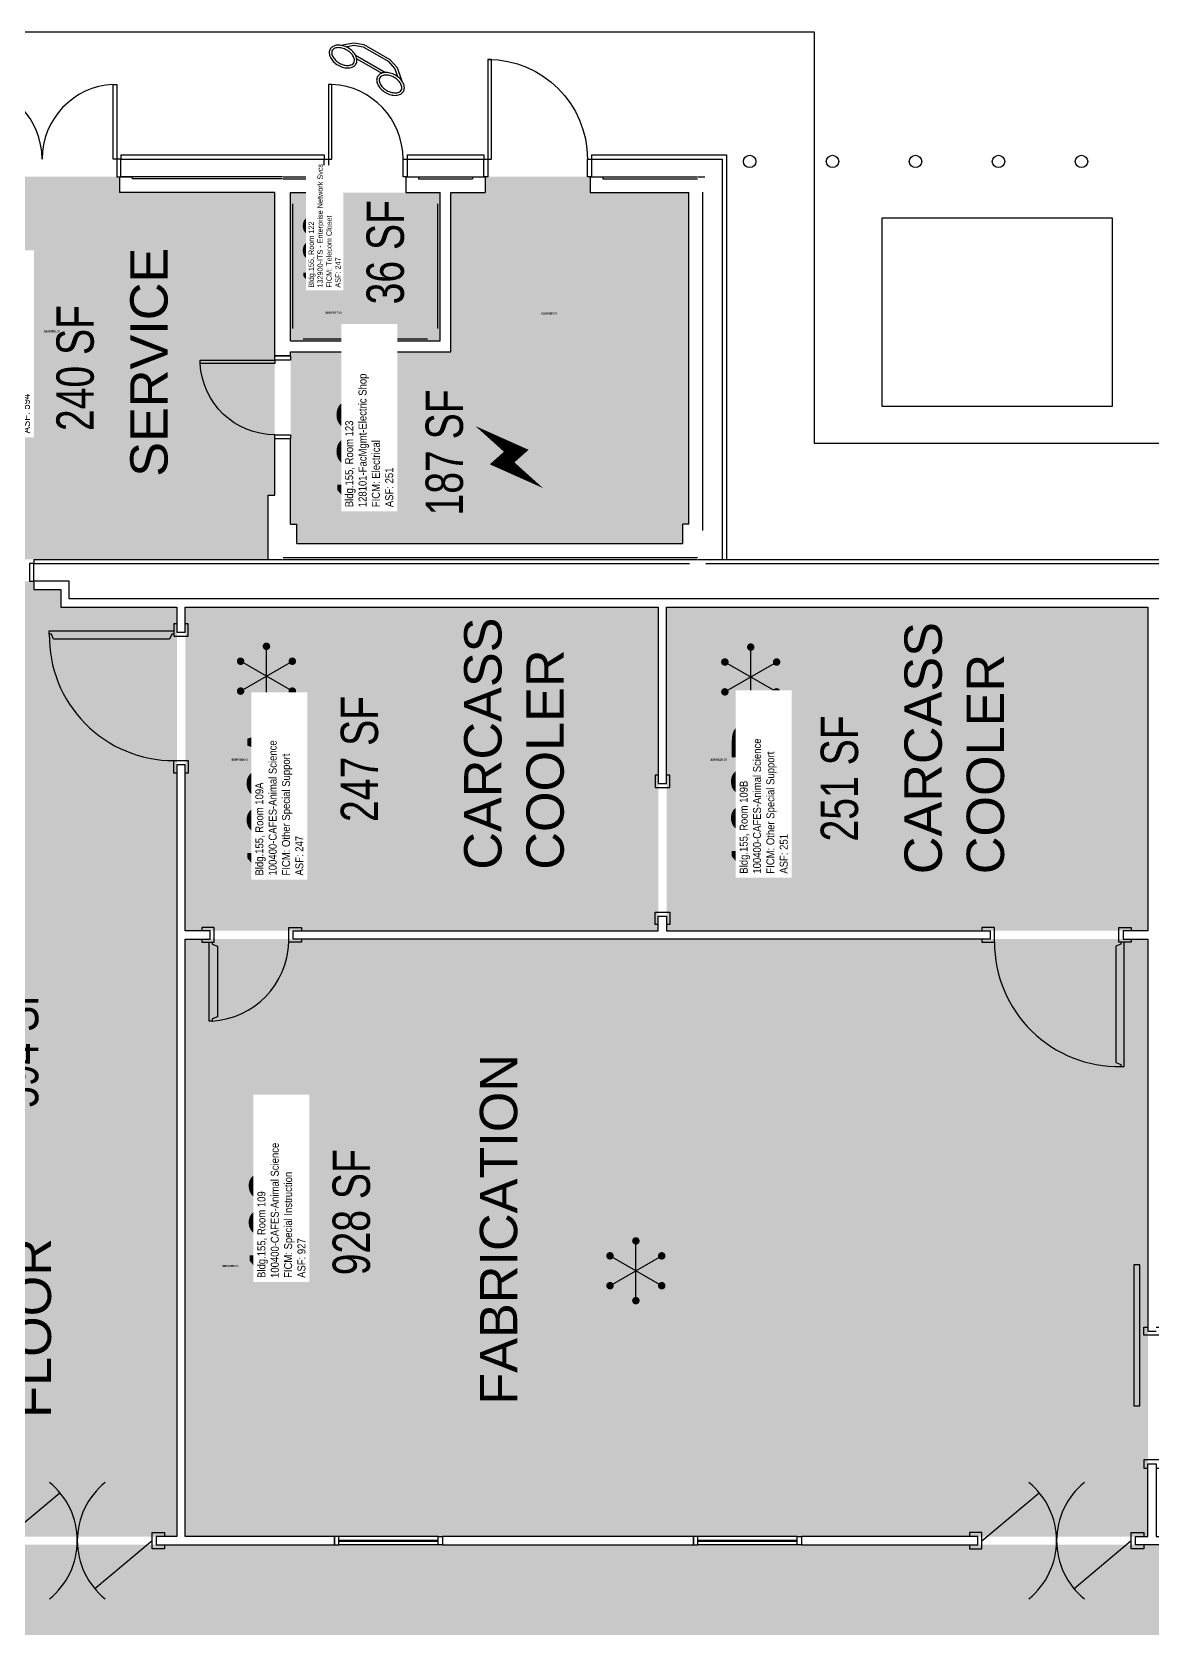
# Model space of a CAD drawing. Header units: inches. Extents: x 301 to 3536, y 239 to 1711.
# Drawn here: x 1393 to 1933, y 872 to 1642 of the extents above; entities that cross this region are included whole.
import ezdxf
from ezdxf.enums import TextEntityAlignment as Align

# ---------------------------------------------------------------- set-up
doc = ezdxf.new("R2010")
doc.units = ezdxf.units.IN
doc.header["$MEASUREMENT"] = 0
for name, color, linetype in [('A-DOOR', 2, 'Continuous'), ('A-GLAZ', 1, 'Continuous'), ('A-IDEN-ICON', 4, 'Continuous'), ('A-IDEN-RNUM', 7, 'Continuous'), ('A-IDEN-SNUM', 4, 'Continuous'), ('A-IDEN-TEXT', 4, 'Continuous'), ('A-IDEN-VNUM', 4, 'Continuous'), ('A-SITE', 3, 'Continuous'), ('A-WALL', 5, 'Continuous'), ('AREA-TEXT', 3, 'Continuous'), ('Rooms-Category-Color', 7, 'Continuous'), ('Rooms-College-Color', 7, 'Continuous'), ('Rooms-Department-Color', 7, 'Continuous'), ('Rooms-Division-Color', 7, 'Continuous'), ('Rooms-Information', 7, 'Continuous')]:
    doc.layers.add(name, color=color, linetype=linetype)
doc.styles.add('Annotative', font='arial.ttf')
doc.styles.add('AREA', font='arial.ttf', dxfattribs={"height": 15})
doc.styles.add('ROOMSNUMBER', font='arial.ttf', dxfattribs={"height": 1})
doc.styles.add('ROOMVNUMBER', font='arial.ttf', dxfattribs={"width": 0.85, "height": 0.075})

# ---------------------------------------------------------------- blocks, each defined once
blk = doc.blocks.new('CPELECT')
blk.add_lwpolyline([(0.0623, 0.0629, 0, 0.03, 0), (0.0105, -0.0168, 0.03, 0.03, 0), (-0.0105, 0.0068, 0.03, 0, 0), (-0.0623, -0.0729, 0.03, 0, 0)], format="xyseb")
blk = doc.blocks.new('CPPHONE')
for p, q in [((0.0096, 0.0252), (-0.0196, -0.0252)), ((0.0169, 0.0279), (-0.0182, -0.0329))]:
    blk.add_line(p, q)
for points in [[(0.0288, 0.0786, 0.139889), (0.0216, 0.0804, 0.107118), (0.0122, 0.0781, 0.079812), (0.0039, 0.0722, 0.067459), (-0.0035, 0.0626, 0.067459), (-0.008, 0.0515, 0.079812), (-0.009, 0.0413, 0.107118), (-0.0064, 0.032, 0.139889), (-0.0012, 0.0267, 0.139889), (0.0061, 0.0248, 0.107118), (0.0155, 0.0272, 0.079812), (0.0238, 0.0331, 0.067459), (0.0312, 0.0426, 0.067459), (0.0357, 0.0538, 0.079812), (0.0367, 0.0639, 0.107118), (0.034, 0.0732, 0.139889)], [(0.0263, 0.0743, 0.139889), (0.0218, 0.0754, 0.107118), (0.0144, 0.0736, 0.079812), (0.0074, 0.0686, 0.067459), (0.0008, 0.0601, 0.067459), (-0.0032, 0.0502, 0.079812), (-0.004, 0.0417, 0.107118), (-0.0019, 0.0344, 0.139889), (0.0013, 0.031, 0.139889), (0.0059, 0.0298, 0.107118), (0.0133, 0.0317, 0.079812), (0.0203, 0.0367, 0.067459), (0.0268, 0.0451, 0.067459), (0.0309, 0.055, 0.079812), (0.0317, 0.0636, 0.107118), (0.0296, 0.0709, 0.139889)], [(-0.0262, -0.0167, 0.139889), (-0.0334, -0.0148, 0.107118), (-0.0428, -0.0172, 0.079812), (-0.0511, -0.0231, 0.067459), (-0.0585, -0.0326, 0.067459), (-0.063, -0.0438, 0.079812), (-0.064, -0.0539, 0.107118), (-0.0614, -0.0632, 0.139889), (-0.0562, -0.0686, 0.139889), (-0.0489, -0.0704, 0.107118), (-0.0395, -0.0681, 0.079812), (-0.0312, -0.0622, 0.067459), (-0.0238, -0.0526, 0.067459), (-0.0193, -0.0415, 0.079812), (-0.0183, -0.0313, 0.107118), (-0.021, -0.022, 0.139889)], [(-0.0287, -0.021, 0.139889), (-0.0332, -0.0198, 0.107118), (-0.0406, -0.0217, 0.079812), (-0.0476, -0.0267, 0.067459), (-0.0542, -0.0351, 0.067459), (-0.0582, -0.045, 0.079812), (-0.059, -0.0536, 0.107118), (-0.0569, -0.0609, 0.139889), (-0.0537, -0.0643, 0.139889), (-0.0491, -0.0654, 0.107118), (-0.0417, -0.0636, 0.079812), (-0.0347, -0.0586, 0.067459), (-0.0282, -0.0501, 0.067459), (-0.0241, -0.0402, 0.079812), (-0.0233, -0.0317, 0.107118), (-0.0254, -0.0244, 0.139889)]]:
    blk.add_lwpolyline(points, format="xyb", close=True)
for points in [[(0.0364, 0.0572), (0.0417, 0.0308), (0.0382, 0.0108), (0.0082, -0.0411), (-0.0083, -0.0558), (-0.0338, -0.0645)], [(0.0334, 0.047), (0.0366, 0.0307), (0.0334, 0.0126), (0.0043, -0.0379), (-0.0109, -0.0514), (-0.0265, -0.0567)]]:
    blk.add_lwpolyline(points)
blk = doc.blocks.new('CPREF')
for p, q in [((-0.025, -0.052), (0.035, 0.052)), ((-0.025, 0.052), (0.035, -0.052)), ((-0.055, 0), (0.065, 0))]:
    blk.add_line(p, q)
at = {"const_width": 0.0075}
for points in [[(-0.0269, 0.0487, 1), (-0.0231, 0.0552, 1)], [(0.0331, 0.0487, 1), (0.0369, 0.0552, 1)], [(-0.0569, -0.0032, 1), (-0.0531, 0.0032, 1)], [(0.0631, -0.0032, 1), (0.0669, 0.0032, 1)], [(-0.0269, -0.0552, 1), (-0.0231, -0.0487, 1)], [(0.0331, -0.0552, 1), (0.0369, -0.0487, 1)]]:
    blk.add_lwpolyline(points, format="xyb", close=True, dxfattribs=at)

msp = doc.modelspace()

# ---------------------------------------------------------------- hatches: boundary and pattern name
at = {"layer": 'Rooms-Category-Color', "true_color": 0xadadad}
for points in [[(1317.14, 1564.26), (1317.14, 1387.39), (1341.51, 1387.39), (1506.51, 1387.39), (1506.51, 1418.39), (1509.7, 1418.39), (1509.7, 1564.26), (1434.89, 1564.26), (1434.89, 1571.89), (1360.14, 1571.89), (1360.14, 1564.26)], [(1594.58, 1487.51), (1594.58, 1564.26), (1611.01, 1564.26), (1611.01, 1571.89), (1661.76, 1571.89), (1661.76, 1564.26), (1709.3, 1564.26), (1709.3, 1404.39), (1706.3, 1404.39), (1706.3, 1395.01), (1520.33, 1395.01), (1520.33, 1404.39), (1517.33, 1404.39), (1517.33, 1487.51)], [(1589.33, 1564.26), (1517.33, 1564.26), (1517.33, 1492.76), (1589.33, 1492.76)], [(3104.51, 742.39), (3104.51, 808.39), (3227.51, 808.39), (3227.51, 822.39), (3237.01, 822.39), (3237.01, 898.38), (3227.51, 898.39), (3227.51, 912.39), (991.51, 912.39), (991.51, 960.89), (900.51, 960.89), (900.51, 767.89), (991.51, 767.89), (991.51, 808.39), (2942.89, 808.39), (2942.89, 742.39)]]:
    msp.add_hatch(color=253, dxfattribs=at).paths.add_polyline_path(points)
at = {"layer": 'Rooms-Category-Color', "true_color": 0xe3f498}
for points in [[(1187.51, 916.39), (1187.51, 1042.39), (1267.03, 1042.39), (1309.51, 1084.87), (1309.51, 1364.39), (1341.51, 1364.39), (1341.51, 1376.88), (1343.51, 1376.88), (1393.51, 1376.89), (1393.51, 1372.89), (1406.51, 1372.89), (1406.51, 1364.39), (1462.51, 1364.39), (1462.51, 916.39)], [(1466.51, 1364.39), (1694.51, 1364.39), (1694.51, 1208.39), (1466.51, 1208.39)], [(1698.51, 1208.39), (1698.51, 1364.39), (1930.51, 1364.39), (1930.51, 1208.39)], [(1466.51, 916.39), (1466.51, 1204.39), (1930.51, 1204.39), (1930.51, 916.39)]]:
    msp.add_hatch(color=61, dxfattribs=at).paths.add_polyline_path(points)
at = {"layer": 'Rooms-College-Color', "true_color": 0xe3c5e1}
for points in [[(1317.14, 1564.26), (1317.14, 1387.39), (1341.51, 1387.39), (1506.51, 1387.39), (1506.51, 1418.39), (1509.7, 1418.39), (1509.7, 1564.26), (1434.89, 1564.26), (1434.89, 1571.89), (1360.14, 1571.89), (1360.14, 1564.26)], [(1594.58, 1487.51), (1594.58, 1564.26), (1611.01, 1564.26), (1611.01, 1571.89), (1661.76, 1571.89), (1661.76, 1564.26), (1709.3, 1564.26), (1709.3, 1404.39), (1706.3, 1404.39), (1706.3, 1395.01), (1520.33, 1395.01), (1520.33, 1404.39), (1517.33, 1404.39), (1517.33, 1487.51)], [(1589.33, 1564.26), (1517.33, 1564.26), (1517.33, 1492.76), (1589.33, 1492.76)], [(1187.51, 916.39), (1187.51, 1042.39), (1267.03, 1042.39), (1309.51, 1084.87), (1309.51, 1364.39), (1341.51, 1364.39), (1341.51, 1376.88), (1343.51, 1376.88), (1393.51, 1376.89), (1393.51, 1372.89), (1406.51, 1372.89), (1406.51, 1364.39), (1462.51, 1364.39), (1462.51, 916.39)], [(1466.51, 1364.39), (1694.51, 1364.39), (1694.51, 1208.39), (1466.51, 1208.39)], [(1698.51, 1208.39), (1698.51, 1364.39), (1930.51, 1364.39), (1930.51, 1208.39)], [(1466.51, 916.39), (1466.51, 1204.39), (1930.51, 1204.39), (1930.51, 916.39)]]:
    msp.add_hatch(color=254, dxfattribs=at).paths.add_polyline_path(points)
at = {"layer": 'Rooms-College-Color', "true_color": 0xadadad}
msp.add_hatch(color=253, dxfattribs=at).paths.add_polyline_path([(3104.51, 742.39), (3104.51, 808.39), (3227.51, 808.39), (3227.51, 822.39), (3237.01, 822.39), (3237.01, 898.38), (3227.51, 898.39), (3227.51, 912.39), (991.51, 912.39), (991.51, 960.89), (900.51, 960.89), (900.51, 767.89), (991.51, 767.89), (991.51, 808.39), (2942.89, 808.39), (2942.89, 742.39)])
at = {"layer": 'Rooms-Department-Color', "true_color": 0xacacac}
for points in [[(1317.14, 1564.26), (1317.14, 1387.39), (1341.51, 1387.39), (1506.51, 1387.39), (1506.51, 1418.39), (1509.7, 1418.39), (1509.7, 1564.26), (1434.89, 1564.26), (1434.89, 1571.89), (1360.14, 1571.89), (1360.14, 1564.26)], [(1594.58, 1487.51), (1594.58, 1564.26), (1611.01, 1564.26), (1611.01, 1571.89), (1661.76, 1571.89), (1661.76, 1564.26), (1709.3, 1564.26), (1709.3, 1404.39), (1706.3, 1404.39), (1706.3, 1395.01), (1520.33, 1395.01), (1520.33, 1404.39), (1517.33, 1404.39), (1517.33, 1487.51)], [(1589.33, 1564.26), (1517.33, 1564.26), (1517.33, 1492.76), (1589.33, 1492.76)], [(3104.51, 742.39), (3104.51, 808.39), (3227.51, 808.39), (3227.51, 822.39), (3237.01, 822.39), (3237.01, 898.38), (3227.51, 898.39), (3227.51, 912.39), (991.51, 912.39), (991.51, 960.89), (900.51, 960.89), (900.51, 767.89), (991.51, 767.89), (991.51, 808.39), (2942.89, 808.39), (2942.89, 742.39)]]:
    msp.add_hatch(color=253, dxfattribs=at).paths.add_polyline_path(points)
at = {"layer": 'Rooms-Department-Color', "true_color": 0xe3c5e1}
for points in [[(1187.51, 916.39), (1187.51, 1042.39), (1267.03, 1042.39), (1309.51, 1084.87), (1309.51, 1364.39), (1341.51, 1364.39), (1341.51, 1376.88), (1343.51, 1376.88), (1393.51, 1376.89), (1393.51, 1372.89), (1406.51, 1372.89), (1406.51, 1364.39), (1462.51, 1364.39), (1462.51, 916.39)], [(1466.51, 1364.39), (1694.51, 1364.39), (1694.51, 1208.39), (1466.51, 1208.39)], [(1698.51, 1208.39), (1698.51, 1364.39), (1930.51, 1364.39), (1930.51, 1208.39)], [(1466.51, 916.39), (1466.51, 1204.39), (1930.51, 1204.39), (1930.51, 916.39)]]:
    msp.add_hatch(color=254, dxfattribs=at).paths.add_polyline_path(points)
at = {"layer": 'Rooms-Division-Color', "true_color": 0xadadad}
for points in [[(1317.14, 1564.26), (1317.14, 1387.39), (1341.51, 1387.39), (1506.51, 1387.39), (1506.51, 1418.39), (1509.7, 1418.39), (1509.7, 1564.26), (1434.89, 1564.26), (1434.89, 1571.89), (1360.14, 1571.89), (1360.14, 1564.26)], [(1594.58, 1487.51), (1594.58, 1564.26), (1611.01, 1564.26), (1611.01, 1571.89), (1661.76, 1571.89), (1661.76, 1564.26), (1709.3, 1564.26), (1709.3, 1404.39), (1706.3, 1404.39), (1706.3, 1395.01), (1520.33, 1395.01), (1520.33, 1404.39), (1517.33, 1404.39), (1517.33, 1487.51)], [(1589.33, 1564.26), (1517.33, 1564.26), (1517.33, 1492.76), (1589.33, 1492.76)], [(3104.51, 742.39), (3104.51, 808.39), (3227.51, 808.39), (3227.51, 822.39), (3237.01, 822.39), (3237.01, 898.38), (3227.51, 898.39), (3227.51, 912.39), (991.51, 912.39), (991.51, 960.89), (900.51, 960.89), (900.51, 767.89), (991.51, 767.89), (991.51, 808.39), (2942.89, 808.39), (2942.89, 742.39)]]:
    msp.add_hatch(color=253, dxfattribs=at).paths.add_polyline_path(points)
at = {"layer": 'Rooms-Division-Color', "true_color": 0xe3c5e1}
for points in [[(1187.51, 916.39), (1187.51, 1042.39), (1267.03, 1042.39), (1309.51, 1084.87), (1309.51, 1364.39), (1341.51, 1364.39), (1341.51, 1376.88), (1343.51, 1376.88), (1393.51, 1376.89), (1393.51, 1372.89), (1406.51, 1372.89), (1406.51, 1364.39), (1462.51, 1364.39), (1462.51, 916.39)], [(1466.51, 1364.39), (1694.51, 1364.39), (1694.51, 1208.39), (1466.51, 1208.39)], [(1698.51, 1208.39), (1698.51, 1364.39), (1930.51, 1364.39), (1930.51, 1208.39)], [(1466.51, 916.39), (1466.51, 1204.39), (1930.51, 1204.39), (1930.51, 916.39)]]:
    msp.add_hatch(color=254, dxfattribs=at).paths.add_polyline_path(points)

# ---------------------------------------------------------------- linework, layer by layer
at = {"layer": 'A-DOOR'}
for p, q in [((1378.51, 914.39), (1406.09, 937.53)), ((1850.51, 914.39), (1878.09, 937.53)), ((1450.51, 914.39), (1422.94, 891.25)), ((1922.51, 914.39), (1894.94, 891.25))]:
    msp.add_line(p, q, dxfattribs=at)
for points in [[(1612.39, 1580.39), (1614.14, 1580.39), (1614.14, 1628.39), (1612.39, 1628.39)], [(1433.51, 1580.39), (1431.76, 1580.39), (1431.76, 1616.34), (1433.51, 1616.34)], [(1535.51, 1580.39), (1537.26, 1580.39), (1537.26, 1616.34), (1535.51, 1616.34)], [(1509.7, 1483.51), (1509.7, 1481.76), (1473.74, 1481.76), (1473.74, 1483.51)], [(1923.65, 979.39), (1926.65, 979.39), (1926.65, 1047.39), (1923.65, 1047.39)]]:
    msp.add_lwpolyline(points, close=True, dxfattribs=at)
for points in [[(1435.51, 1578.39), (1435.51, 1580.39), (1433.51, 1580.39), (1433.51, 1571.89), (1435.51, 1571.89), (1435.51, 1578.39)], [(1533.51, 1578.39), (1533.51, 1580.39), (1535.51, 1580.39), (1535.51, 1571.89), (1533.51, 1571.89), (1533.51, 1578.39)], [(1571.51, 1578.39), (1571.51, 1580.39), (1573.51, 1580.39), (1573.51, 1571.89), (1571.51, 1571.89), (1571.51, 1578.39)], [(1610.39, 1578.39), (1610.39, 1580.39), (1612.39, 1580.39), (1612.39, 1571.89), (1610.39, 1571.89), (1610.39, 1578.39)], [(1660.39, 1578.39), (1660.39, 1580.39), (1662.39, 1580.39), (1662.39, 1571.89), (1660.39, 1571.89), (1660.39, 1578.39)], [(1511.7, 1483.51), (1509.7, 1483.51), (1509.7, 1485.51), (1517.33, 1485.51), (1517.33, 1483.51), (1511.7, 1483.51)], [(1511.7, 1445.51), (1509.7, 1445.51), (1509.7, 1447.51), (1517.33, 1447.51), (1517.33, 1445.51), (1511.7, 1445.51)], [(1393.51, 1383.38), (1393.51, 1385.38), (1391.51, 1385.38), (1391.51, 1376.89), (1393.51, 1376.89), (1393.51, 1383.38)], [(1934.51, 1017.39), (1936.51, 1017.39), (1936.51, 1013.39), (1928.51, 1013.39), (1928.51, 1017.39), (1930.51, 1017.39)], [(1934.51, 949.39), (1936.51, 949.39), (1936.51, 953.39), (1928.51, 953.39), (1928.51, 949.39), (1930.51, 949.39)], [(1456.51, 912.39), (1456.51, 910.39), (1450.51, 910.39), (1450.51, 918.39), (1456.51, 918.39), (1456.51, 916.39)], [(1844.51, 912.39), (1844.51, 910.39), (1850.51, 910.39), (1850.51, 918.39), (1844.51, 918.39), (1844.51, 916.39)], [(1928.51, 912.39), (1928.51, 910.39), (1922.51, 910.39), (1922.51, 918.39), (1928.51, 918.39), (1928.51, 916.39)]]:
    msp.add_lwpolyline(points, dxfattribs=at)
at = {"layer": 'A-DOOR', "linetype": 'Continuous', "ltscale": 48}
for points in [[(1462.51, 1356.39), (1461.01, 1356.39), (1461.01, 1350.39), (1468.01, 1350.39), (1468.01, 1356.39), (1466.51, 1356.39)], [(1462.51, 1284.39), (1461.01, 1284.39), (1461.01, 1290.39), (1468.01, 1290.39), (1468.01, 1284.39), (1466.51, 1284.39)], [(1694.51, 1283.39), (1693.01, 1283.39), (1693.01, 1277.39), (1700.01, 1277.39), (1700.01, 1283.39), (1698.51, 1283.39)], [(1694.51, 1211.39), (1693.01, 1211.39), (1693.01, 1217.39), (1700.01, 1217.39), (1700.01, 1211.39), (1698.51, 1211.39)], [(1474.51, 1204.39), (1474.51, 1202.89), (1480.51, 1202.89), (1480.51, 1209.89), (1474.51, 1209.89), (1474.51, 1208.39)], [(1522.51, 1204.39), (1522.51, 1202.89), (1516.51, 1202.89), (1516.51, 1209.89), (1522.51, 1209.89), (1522.51, 1208.39)], [(1850.51, 1204.39), (1850.51, 1202.89), (1856.51, 1202.89), (1856.51, 1209.89), (1850.51, 1209.89), (1850.51, 1208.39)], [(1922.51, 1204.39), (1922.51, 1202.89), (1916.51, 1202.89), (1916.51, 1209.89), (1922.51, 1209.89), (1922.51, 1208.39)]]:
    msp.add_lwpolyline(points, dxfattribs=at)
for points in [[(1402.02, 1351.39), (1401.02, 1351.39), (1401.02, 1352.89), (1461.01, 1352.89), (1461.01, 1351.39), (1460.01, 1351.39), (1459.01, 1348.89), (1403.02, 1348.89)], [(1479.51, 1165.89), (1479.51, 1164.89), (1478.01, 1164.89), (1478.01, 1202.89), (1479.51, 1202.89), (1479.51, 1201.89), (1482.01, 1200.89), (1482.01, 1166.89)], [(1917.51, 1143.89), (1917.51, 1142.89), (1919.01, 1142.89), (1919.01, 1202.89), (1917.51, 1202.89), (1917.51, 1201.89), (1915.01, 1200.89), (1915.01, 1144.89)]]:
    msp.add_lwpolyline(points, close=True, dxfattribs=at)
at = {"layer": 'A-DOOR', "extrusion": (0, 2.77556e-16, -1)}
for centre, radius, start, end in [((-1612.39, 1580.39), 48, 90, 180), ((-1509.7, 1483.51), 36, 270, 357.21369)]:
    msp.add_arc(centre, radius, start, end, dxfattribs=at)
at = {"layer": 'A-DOOR'}
for centre, radius, start, end in [((1361.51, 1580.39), 36, 0, 87.21369), ((1433.51, 1580.39), 36, 92.78631, 180), ((1535.51, 1580.39), 36, 0, 87.21369), ((1461.01, 1350.39), 60, 179.04503, 270), ((1916.51, 1202.89), 60, 180, 270.95497), ((1378.51, 914.39), 36, 308.90655, 51.09345), ((1450.51, 914.39), 36, 128.90655, 231.09345), ((1850.51, 914.39), 36, 308.90655, 51.09345), ((1922.51, 914.39), 36, 128.90655, 231.09345)]:
    msp.add_arc(centre, radius, start, end, dxfattribs=at)
at = {"layer": 'A-DOOR', "linetype": 'Continuous', "ltscale": 48}
msp.add_arc((1477.08, 1204.26), 39.45, 273.53075, 357.99704, dxfattribs=at)
at = {"layer": 'A-GLAZ'}
for p, q in [((1588.51, 916.39), (1540.51, 916.39)), ((1761.51, 916.39), (1713.51, 916.39)), ((1540.51, 914.64), (1588.51, 914.64)), ((1540.51, 914.14), (1588.51, 914.14)), ((1588.51, 912.39), (1540.51, 912.39)), ((1713.51, 914.64), (1761.51, 914.64)), ((1713.51, 914.14), (1761.51, 914.14)), ((1761.51, 912.39), (1713.51, 912.39))]:
    msp.add_line(p, q, dxfattribs=at)
for points in [[(1538.51, 912.39), (1540.51, 912.39), (1540.51, 916.39), (1538.51, 916.39)], [(1590.51, 912.39), (1588.51, 912.39), (1588.51, 916.39), (1590.51, 916.39)], [(1711.51, 912.39), (1713.51, 912.39), (1713.51, 916.39), (1711.51, 916.39)], [(1763.51, 912.39), (1761.51, 912.39), (1761.51, 916.39), (1763.51, 916.39)]]:
    msp.add_lwpolyline(points, close=True, dxfattribs=at)
at = {"layer": 'A-SITE'}
msp.add_lwpolyline([(975.51, 1582.39), (975.51, 1641.67), (1769.62, 1641.67), (1769.62, 1443.39), (1953.51, 1443.39)], dxfattribs=at)
msp.add_lwpolyline([(1802.35, 1552.03), (1913.29, 1552.03), (1913.29, 1461.16), (1802.35, 1461.16)], close=True, dxfattribs=at)
for centre in [(1738.58, 1579.24), (1778.51, 1579.24), (1818.51, 1579.24), (1858.51, 1579.24), (1898.51, 1579.24)]:
    msp.add_circle(centre, 3, dxfattribs=at)
at = {"layer": 'A-WALL'}
for p, q in [((1435.51, 1582.39), (1435.51, 1580.39)), ((1435.51, 1582.39), (1533.51, 1582.39)), ((1435.51, 1580.39), (1533.51, 1580.39)), ((1533.51, 1582.39), (1533.51, 1580.39)), ((1573.51, 1582.39), (1573.51, 1580.39)), ((1573.51, 1582.39), (1610.39, 1582.39)), ((1573.51, 1580.39), (1610.39, 1580.39)), ((1610.39, 1582.39), (1610.39, 1580.39)), ((1662.39, 1582.39), (1727.45, 1582.39)), ((1662.39, 1582.39), (1662.39, 1580.39)), ((1662.39, 1580.39), (1725.45, 1580.39)), ((1725.51, 1387.39), (1725.51, 1580.39)), ((1727.51, 1387.39), (1727.51, 1582.39)), ((1434.89, 1571.89), (1434.89, 1564.26)), ((1434.89, 1571.89), (1440.89, 1571.89)), ((1513.36, 1571.89), (1435.51, 1571.89)), ((1440.89, 1571.89), (1440.89, 1570.89)), ((1513.36, 1570.89), (1440.89, 1570.89)), ((1513.67, 1571.89), (1531.64, 1571.89)), ((1513.67, 1570.89), (1528.14, 1570.89)), ((1528.14, 1571.89), (1528.14, 1570.89)), ((1534.14, 1571.89), (1528.14, 1571.89)), ((1534.14, 1571.89), (1534.14, 1564.26)), ((1572.89, 1571.89), (1572.89, 1564.26)), ((1575.39, 1571.89), (1608.52, 1571.88)), ((1578.89, 1571.89), (1578.89, 1570.89)), ((1578.89, 1570.89), (1605.01, 1570.89)), ((1605.01, 1571.88), (1605.01, 1570.89)), ((1611.01, 1571.89), (1611.01, 1564.26)), ((1661.76, 1571.89), (1661.76, 1564.26)), ((1664.26, 1571.89), (1713.36, 1571.89)), ((1667.76, 1571.89), (1667.76, 1570.89)), ((1667.76, 1570.89), (1713.36, 1570.89)), ((1713.67, 1571.89), (1717.01, 1571.89)), ((1509.7, 1564.26), (1434.89, 1564.26)), ((1509.7, 1485.51), (1509.7, 1564.26)), ((1517.33, 1492.76), (1517.33, 1564.26)), ((1517.33, 1564.26), (1534.14, 1564.26)), ((1572.89, 1564.26), (1589.33, 1564.26)), ((1589.33, 1492.76), (1589.33, 1564.26)), ((1594.58, 1487.51), (1594.58, 1564.26)), ((1594.58, 1564.26), (1611.01, 1564.26)), ((1661.76, 1564.26), (1709.3, 1564.26)), ((1709.3, 1404.39), (1709.3, 1564.26)), ((1716.01, 1401.39), (1716.01, 1564.39)), ((1518.33, 1498.76), (1518.33, 1558.76)), ((1588.33, 1498.76), (1588.33, 1558.76)), ((1517.33, 1492.76), (1589.33, 1492.76)), ((1523.33, 1493.76), (1583.33, 1493.76)), ((1517.33, 1487.51), (1594.58, 1487.51)), ((1517.33, 1485.51), (1517.33, 1487.51)), ((1509.7, 1418.39), (1509.7, 1445.51)), ((1517.33, 1404.39), (1517.33, 1445.51)), ((1520.33, 1395.01), (1520.33, 1404.39)), ((1706.3, 1395.01), (1706.3, 1404.39)), ((1520.33, 1395.01), (1706.3, 1395.01)), ((1393.51, 1387.39), (1513.36, 1387.39)), ((1393.51, 1387.39), (1393.51, 1385.39)), ((1393.51, 1385.39), (1709.51, 1385.39)), ((1513.67, 1388.39), (1713.36, 1388.39)), ((1513.67, 1387.39), (1713.36, 1387.39)), ((1713.67, 1387.39), (3247.51, 1387.39)), ((1717.51, 1385.39), (3245.51, 1385.39)), ((1393.51, 1376.89), (1393.51, 1372.89)), ((1410.51, 1376.89), (1393.51, 1376.89)), ((1393.51, 1372.89), (1406.51, 1372.89)), ((1406.51, 1372.89), (1406.51, 1364.39)), ((1410.51, 1368.39), (1410.51, 1376.89)), ((1406.51, 1364.39), (1462.51, 1364.39)), ((3231.51, 1368.39), (1410.51, 1368.39)), ((1462.51, 1364.39), (1462.51, 1352.39)), ((1466.51, 1364.39), (1694.51, 1364.39)), ((1466.51, 1352.39), (1466.51, 1364.39)), ((1694.51, 1364.39), (1694.51, 1279.39)), ((1698.51, 1364.39), (1930.51, 1364.39)), ((1698.51, 1279.39), (1698.51, 1364.39)), ((1930.51, 1364.39), (1930.51, 1208.39)), ((1462.51, 1352.39), (1466.51, 1352.39)), ((1694.51, 1279.39), (1698.51, 1279.39)), ((1918.51, 1208.39), (1918.51, 1204.39)), ((1930.51, 1208.39), (1918.51, 1208.39)), ((1918.51, 1204.39), (1930.51, 1204.39)), ((1930.51, 1204.39), (1930.51, 1015.39)), ((1930.51, 1015.39), (1934.51, 1015.39))]:
    msp.add_line(p, q, dxfattribs=at)
at = {"layer": 'A-WALL', "extrusion": (0, 2.77556e-16, -1)}
for p, q in [((1572.89, 1571.89), (1578.89, 1571.89)), ((1605.01, 1571.88), (1611.01, 1571.88)), ((1661.76, 1571.89), (1667.76, 1571.89)), ((1517.33, 1485.51), (1509.7, 1485.51)), ((1517.33, 1445.51), (1509.7, 1445.51)), ((1506.51, 1387.39), (1506.51, 1418.39)), ((1506.51, 1418.39), (1509.7, 1418.39)), ((1517.33, 1404.39), (1520.33, 1404.39)), ((1709.3, 1404.39), (1706.3, 1404.39))]:
    msp.add_line(p, q, dxfattribs=at)
at = {"layer": 'A-WALL'}
for points in [[(1466.51, 1288.39), (1462.51, 1288.39), (1462.51, 916.39), (1452.51, 916.39), (1452.51, 912.39), (1538.51, 912.39), (1538.51, 916.39), (1466.51, 916.39), (1466.51, 1204.39), (1478.51, 1204.39), (1478.51, 1208.39), (1466.51, 1208.39)], [(1698.51, 1215.39), (1698.51, 1208.39), (1854.51, 1208.39), (1854.51, 1204.39), (1518.51, 1204.39), (1518.51, 1208.39), (1694.51, 1208.39), (1694.51, 1215.39)], [(1711.51, 916.39), (1590.51, 916.39), (1590.51, 912.39), (1711.51, 912.39)]]:
    msp.add_lwpolyline(points, close=True, dxfattribs=at)
for points in [[(2059.51, 912.39), (1924.51, 912.39), (1924.51, 916.39), (1930.51, 916.39), (1930.51, 951.39), (1934.51, 951.39), (1934.51, 916.39), (2059.51, 916.39), (2059.51, 912.39)], [(1763.51, 916.39), (1763.51, 912.39), (1848.51, 912.39), (1848.51, 916.39), (1763.51, 916.39)]]:
    msp.add_lwpolyline(points, dxfattribs=at)

# ---------------------------------------------------------------- block references
at = {"layer": 'A-IDEN-ICON', "xscale": 240, "yscale": 240, "zscale": 240, "rotation": 90}
for name, p in [('CPPHONE', (1555.23, 1626.47)), ('CPELECT', (1621.45, 1436.74)), ('CPREF', (1505.67, 1329.91)), ('CPREF', (1739.08, 1329.54)), ('CPREF', (1683.72, 1043.29))]:
    msp.add_blockref(name, p, dxfattribs=at)

# ---------------------------------------------------------------- texts
at = {"layer": 'A-IDEN-RNUM', "linetype": 'Continuous', "style": 'ROOMSNUMBER'}
for s, p in [('0122-00', (1534.07, 1505.78)), ('0123-00', (1638.08, 1505.57)), ('0121-00', (1398.36, 1496.83)), ('0109-A0', (1488.87, 1290.36)), ('0109-B0', (1719.65, 1290.36)), ('0109-00', (1484.36, 1046.25))]:
    msp.add_text(s, height=1, dxfattribs=at).set_placement(p)
at = {"layer": 'A-IDEN-SNUM', "linetype": 'Continuous', "style": 'ROOMSNUMBER'}
for s, p in [('1550012200', (1534.07, 1505.78)), ('1550012300', (1638.08, 1505.57)), ('1550012100', (1398.36, 1496.83)), ('15500109A0', (1488.87, 1290.36)), ('15500109B0', (1719.65, 1290.36)), ('1550010900', (1484.36, 1046.25))]:
    msp.add_text(s, height=1, dxfattribs=at).set_placement(p)
at = {"layer": 'A-IDEN-TEXT', "char_height": 18, "attachment_point": 1, "rotation": 90, "style": 'Annotative'}
for s, insert, width in [('SERVICE', (1440.03, 1427.24), 125.7996), ('CARCASS\\PCOOLER', (1600.95, 1237.82), 37.3661), ('CARCASS\\PCOOLER', (1813.16, 1235.65), 37.3661), ('FABRICATION', (1608.53, 979.96), 37.3661), ('CLEAN\\PHARVEST\\PFLOOR', (1323.82, 973.63), 37.3661)]:
    msp.add_mtext(s, dxfattribs=dict(at, insert=insert, width=width))
at = {"layer": 'A-IDEN-VNUM', "linetype": 'Continuous', "style": 'ROOMVNUMBER', "width": 0.85}
for s, height, p in [('122', 18, (1532.44, 1536.24)), ('123', 27, (1553.32, 1439.33)), ('109A', 27, (1510, 1272.49)), ('109B', 27, (1743.46, 1273.37)), ('109', 27, (1511.02, 1067.8))]:
    msp.add_text(s, height=height, rotation=90, dxfattribs=at).set_placement(p, align=Align.MIDDLE_CENTER)
at = {"layer": 'AREA-TEXT', "style": 'AREA', "width": 0.75}
for s, p in [('36 SF', (1562.91, 1535.48)), ('240 SF', (1413.42, 1479.64)), ('187 SF', (1591.37, 1438.97)), ('247 SF', (1550.45, 1291.21)), ('251 SF', (1781.79, 1281.83)), ('594 SF', (1386.7, 1153.36)), ('928 SF', (1546.55, 1072.73))]:
    msp.add_text(s, height=18, rotation=90, dxfattribs=at).set_placement(p, align=Align.MIDDLE_CENTER)

# ---------------------------------------------------------------- next in the draw order: texts
at = {"layer": 'Rooms-Information', "attachment_point": 7, "rotation": 90, "style": 'ROOMVNUMBER', "bg_fill": 3, "box_fill_scale": 1.5, "bg_fill_color": 256, "bg_fill_true_color": 13158600, "bg_fill_transparency": 0}
for s, insert, char_height, width in [('Bldg.155, Room 122^M^J132900-ITS - Enterprise Network Svcs^M^JFICM: Telecom Closet^M^JASF: 247', (1541.44, 1518.41), 2.5714, 57.6), ('Bldg.155, Room 121^M^J128006-FacMgmt-Engineering Services^M^JFICM: Mechanical^M^JASF: 594', (1391.75, 1448.13), 3.8571, 86.4), ('Bldg.155, Room 123^M^J128101-FacMgmt-Electric Shop^M^JFICM: Electrical^M^JASF: 251', (1566.82, 1412.58), 3.8571, 86.4), ('Bldg.155, Room 109B^M^J100400-CAFES-Animal Science^M^JFICM: Other Special Support^M^JASF: 251', (1756.96, 1235.93), 3.8571, 86.4), ('Bldg.155, Room 109A^M^J100400-CAFES-Animal Science^M^JFICM: Other Special Support^M^JASF: 247', (1523.5, 1235.03), 3.8571, 86.4), ('Bldg.155, Room 109^M^J100400-CAFES-Animal Science^M^JFICM: Special Instruction^M^JASF: 927', (1524.52, 1041.05), 3.8571, 86.4)]:
    msp.add_mtext(s, dxfattribs=dict(at, insert=insert, char_height=char_height, width=width))

doc.saveas('drawing.dxf')
